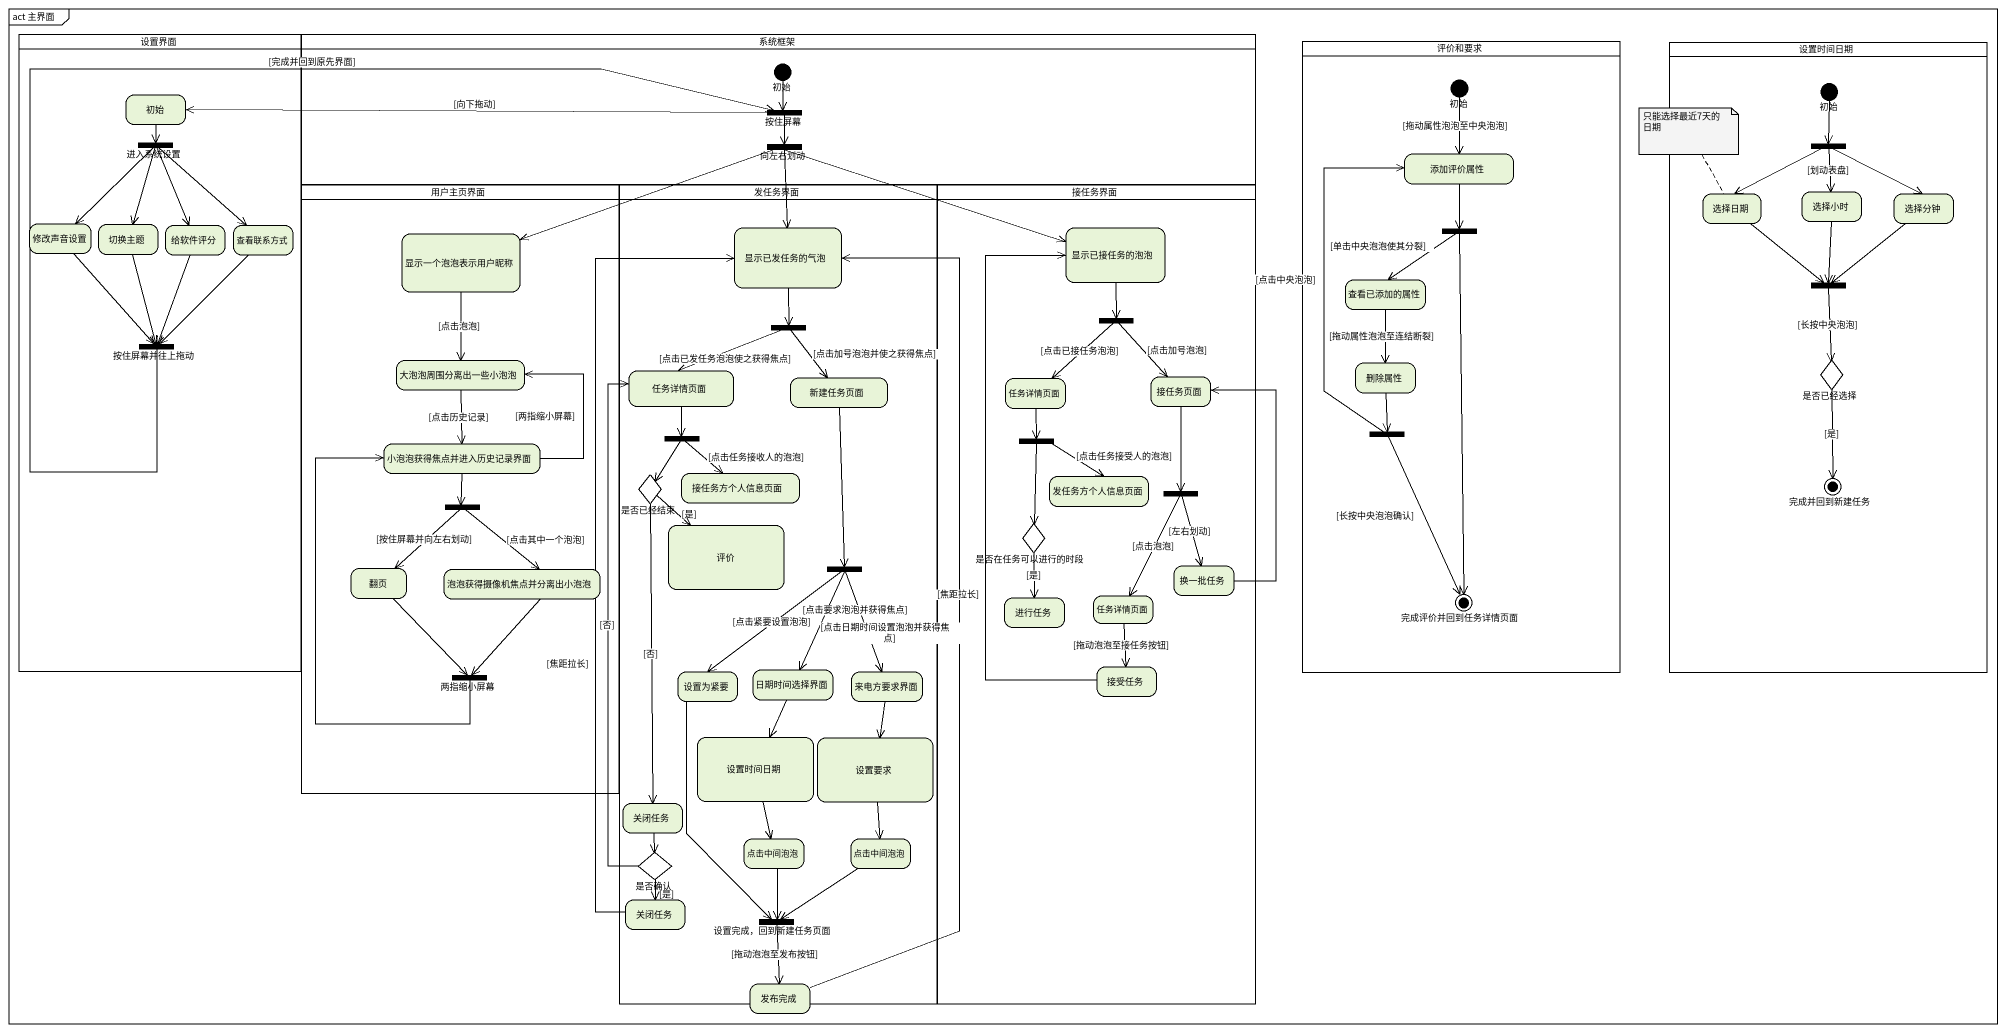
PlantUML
@startuml
mainframe act 主界面
hide empty description
state 设置界面 <<partition>> {
  state "初始" as 初始_4
  state 进入系统设置 <<fork>>
  state 修改声音设置
  state 切换主题
  state 给软件评分
  state 查看联系方式
  state 按住屏幕并往上拖动 <<join>>
}
state 系统框架 <<partition>> {
  state 初始 <<start>>
  state 按住屏幕 <<fork>>
  state 向左右划动 <<fork>>
}
state 评价和要求 <<partition>> {
  state "初始" as 初始_2 <<start>>
  state 添加评价属性
  state fork2 <<fork>>
  state 查看已添加的属性
  state 删除属性
  state fork7 <<fork>>
  state 完成评价并回到任务详情页面 <<end>>
}
state 设置时间日期 <<partition>> {
  state "初始" as 初始_3 <<start>>
  state fork1 <<fork>>
  state 选择日期
  state 选择小时
  state 选择分钟
  state fork3 <<join>>
  state 是否已经选择 <<choice>>
  state 完成并回到新建任务 <<end>>
}
state 用户主页界面 <<partition>> {
  state 显示一个泡泡表示用户昵称
  state 大泡泡周围分离出一些小泡泡
  state 小泡泡获得焦点并进入历史记录界面
  state fork9 <<fork>>
  state 翻页
  state 泡泡获得摄像机焦点并分离出小泡泡
  state 两指缩小屏幕 <<join>>
}
state 发任务界面 <<partition>> {
  state 显示已发任务的气泡
  state fork5 <<fork>>
  state 任务详情页面
  state 新建任务页面
  state fork6 <<fork>>
  state 是否已经结束 <<choice>>
  state 接任务方个人信息页面
  state 评价
  state fork11 <<fork>>
  state 日期时间选择界面
  state 设置为紧要
  state 来电方要求界面
  state "设置时间日期" as 设置时间日期_2
  state 设置要求
  state 关闭任务
  state 是否确认 <<choice>>
  state 点击中间泡泡
  state "点击中间泡泡" as 点击中间泡泡_2
  state "关闭任务" as 关闭任务_2
  state "设置完成，回到新建任务页面" as 设置完成_回到新建任务页面 <<join>>
}
state 接任务界面 <<partition>> {
  state 显示已接任务的泡泡
  state fork4 <<fork>>
  state "任务详情页面" as 任务详情页面_2
  state 接任务页面
  state fork8 <<fork>>
  state 发任务方个人信息页面
  state fork10 <<fork>>
  state 是否在任务可以进行的时段 <<choice>>
  state 换一批任务
  state 进行任务
  state "任务详情页面" as 任务详情页面_3
  state 接受任务
}
state 发布完成
初始 --> 按住屏幕
初始_2 --> 添加评价属性 : [拖动属性泡泡至中央泡泡]
初始_3 --> fork1
初始_4 --> 进入系统设置
按住屏幕 -left-> 初始_4 : [向下拖动]
按住屏幕 --> 向左右划动
进入系统设置 --> 修改声音设置
进入系统设置 --> 切换主题
进入系统设置 --> 给软件评分
进入系统设置 --> 查看联系方式
向左右划动 -left-> 显示一个泡泡表示用户昵称
向左右划动 --> 显示已发任务的气泡
向左右划动 -right-> 显示已接任务的泡泡
添加评价属性 --> fork2
fork1 --> 选择日期
fork1 --> 选择小时 : [划动表盘]
fork1 --> 选择分钟
选择日期 --> fork3
选择小时 --> fork3
选择分钟 --> fork3
修改声音设置 --> 按住屏幕并往上拖动
切换主题 --> 按住屏幕并往上拖动
给软件评分 --> 按住屏幕并往上拖动
查看联系方式 --> 按住屏幕并往上拖动
显示一个泡泡表示用户昵称 --> 大泡泡周围分离出一些小泡泡 : [点击泡泡]
显示已发任务的气泡 --> fork5
显示已接任务的泡泡 --> fork4
fork2 --> 查看已添加的属性 : [单击中央泡泡使其分裂]
fork2 --> 完成评价并回到任务详情页面
查看已添加的属性 --> 删除属性 : [拖动属性泡泡至连结断裂]
fork3 --> 是否已经选择 : [长按中央泡泡]
fork4 --> 任务详情页面_2 : [点击已接任务泡泡]
fork4 --> 接任务页面 : [点击加号泡泡]
按住屏幕并往上拖动 -right-> 按住屏幕 : [完成并回到原先界面]
大泡泡周围分离出一些小泡泡 --> 小泡泡获得焦点并进入历史记录界面 : [点击历史记录]
fork5 -left-> 任务详情页面 : [点击已发任务泡泡使之获得焦点]
fork5 --> 新建任务页面 : [点击加号泡泡并使之获得焦点]
是否已经选择 --> 完成并回到新建任务 : [是]
任务详情页面 --> fork6
新建任务页面 --> fork11
任务详情页面_2 --> fork8
接任务页面 --> fork10
删除属性 --> fork7
fork6 --> 是否已经结束
fork6 --> 接任务方个人信息页面 : [点击任务接收人的泡泡]
fork7 -up-> 添加评价属性 : [点击中央泡泡]
fork7 --> 完成评价并回到任务详情页面 : [长按中央泡泡确认]
小泡泡获得焦点并进入历史记录界面 -up-> 大泡泡周围分离出一些小泡泡 : [两指缩小屏幕]
小泡泡获得焦点并进入历史记录界面 --> fork9
是否已经结束 --> 评价 : [是]
是否已经结束 --> 关闭任务 : [否]
fork8 --> 发任务方个人信息页面 : [点击任务接受人的泡泡]
fork8 --> 是否在任务可以进行的时段
fork9 --> 翻页 : [按住屏幕并向左右划动]
fork9 --> 泡泡获得摄像机焦点并分离出小泡泡 : [点击其中一个泡泡]
fork10 --> 换一批任务 : [左右划动]
fork10 --> 任务详情页面_3 : [点击泡泡]
是否在任务可以进行的时段 --> 进行任务 : [是]
翻页 --> 两指缩小屏幕
泡泡获得摄像机焦点并分离出小泡泡 --> 两指缩小屏幕
fork11 --> 日期时间选择界面 : [点击日期时间设置泡泡并获得焦点]
fork11 --> 设置为紧要 : [点击紧要设置泡泡]
fork11 --> 来电方要求界面 : [点击要求泡泡并获得焦点]
换一批任务 -up-> 接任务页面
任务详情页面_3 --> 接受任务 : [拖动泡泡至接任务按钮]
日期时间选择界面 --> 设置时间日期_2
接受任务 -up-> 显示已接任务的泡泡
两指缩小屏幕 -up-> 小泡泡获得焦点并进入历史记录界面
设置为紧要 --> 设置完成_回到新建任务页面
来电方要求界面 --> 设置要求
设置时间日期_2 --> 点击中间泡泡
设置要求 --> 点击中间泡泡_2
关闭任务 --> 是否确认
是否确认 -up-> 任务详情页面 : [否]
是否确认 --> 关闭任务_2 : [是]
点击中间泡泡 --> 设置完成_回到新建任务页面
点击中间泡泡_2 --> 设置完成_回到新建任务页面
关闭任务_2 -up-> 显示已发任务的气泡 : [焦距拉长]
设置完成_回到新建任务页面 --> 发布完成 : [拖动泡泡至发布按钮]
发布完成 -up-> 显示已发任务的气泡 : [焦距拉长]
note top of 选择日期 : 只能选择最近7天的日期
@enduml
